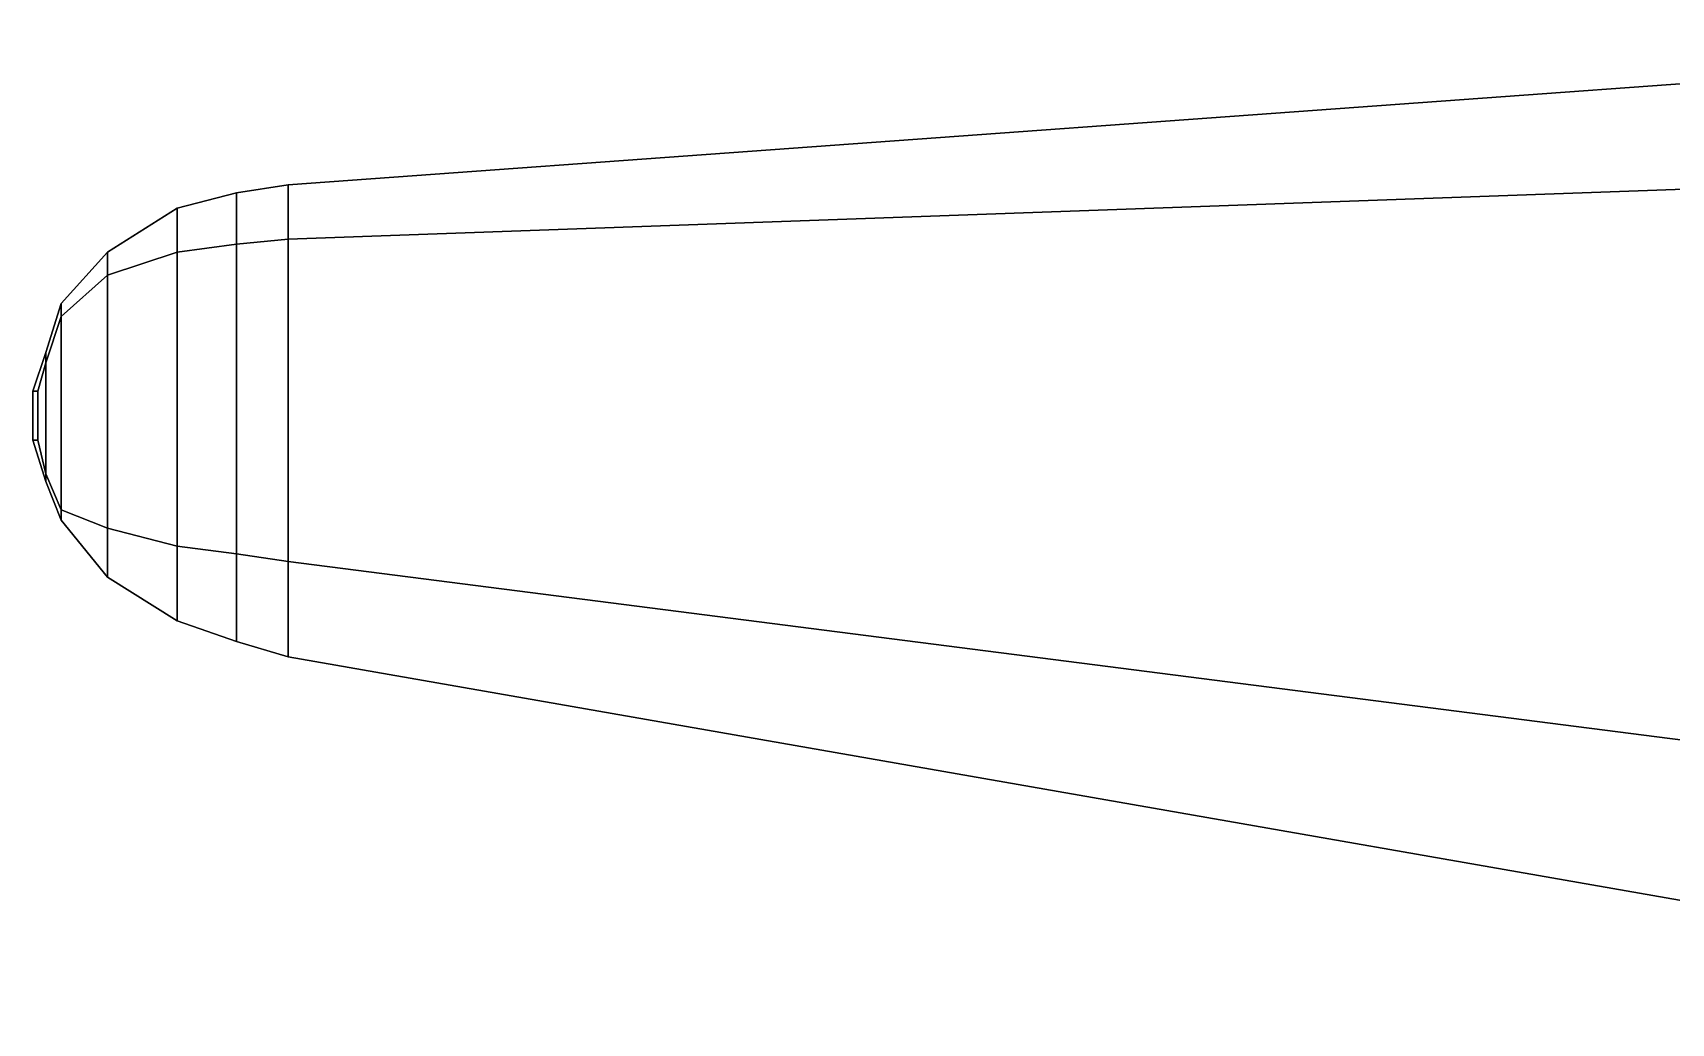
# Model space of a CAD drawing. Header units: millimetres. Extents: x -10.5 to 10.5, y -7.9 to 18.1.
# Drawn here: x -10.52 to -4.17, y 0.86 to 4.7 of the extents above; entities that cross this region are included whole.
import ezdxf

# ---------------------------------------------------------------- set-up
doc = ezdxf.new("R2010")
doc.units = ezdxf.units.MM
doc.layers.add('wing1', color=1, linetype='Continuous')

msp = doc.modelspace()

# ---------------------------------------------------------------- linework, layer by layer
at = {"layer": 'wing1'}
for points in [[(-1.41, 4.7, -0.38), (-9.53, 4.11, -0.09), (-9.53, 3.9, 0.04), (-1.41, 4.19, 0.06)], [(-1.41, 4.19, -0.77), (-9.53, 3.9, -0.21), (-9.53, 4.11, -0.09), (-1.41, 4.7, -0.38)], [(-9.53, 3.9, 0.04), (-9.53, 2.65, 0.04), (-1.41, 1.61, 0.06), (-1.41, 4.19, 0.06)], [(-1.41, 1.61, -0.77), (-9.53, 2.65, -0.21), (-9.53, 3.9, -0.21), (-1.41, 4.19, -0.77)], [(-9.73, 4.08, -0.08), (-9.96, 4.02, -0.08), (-9.96, 3.85, 0.02), (-9.73, 3.88, 0.03)], [(-9.73, 3.88, -0.19), (-9.96, 3.85, -0.18), (-9.96, 4.02, -0.08), (-9.73, 4.08, -0.08)], [(-9.53, 4.11, -0.09), (-9.73, 4.08, -0.08), (-9.73, 3.88, 0.03), (-9.53, 3.9, 0.04)], [(-9.53, 3.9, -0.21), (-9.73, 3.88, -0.19), (-9.73, 4.08, -0.08), (-9.53, 4.11, -0.09)], [(-9.96, 4.02, -0.08), (-10.23, 3.85, -0.07), (-10.23, 3.76, 0.01), (-9.96, 3.85, 0.02)], [(-9.96, 3.85, -0.18), (-10.23, 3.76, -0.15), (-10.23, 3.85, -0.07), (-9.96, 4.02, -0.08)], [(-9.96, 3.85, 0.02), (-9.96, 2.71, 0.02), (-9.73, 2.68, 0.03), (-9.73, 3.88, 0.03)], [(-9.73, 2.68, -0.19), (-9.96, 2.71, -0.18), (-9.96, 3.85, -0.18), (-9.73, 3.88, -0.19)], [(-9.73, 3.88, 0.03), (-9.73, 2.68, 0.03), (-9.53, 2.65, 0.04), (-9.53, 3.9, 0.04)], [(-9.53, 2.65, -0.21), (-9.73, 2.68, -0.19), (-9.73, 3.88, -0.19), (-9.53, 3.9, -0.21)], [(-10.23, 3.85, -0.07), (-10.41, 3.65, -0.04), (-10.41, 3.6), (-10.23, 3.76, 0.01)], [(-10.23, 3.76, -0.15), (-10.41, 3.6, -0.1), (-10.41, 3.65, -0.04), (-10.23, 3.85, -0.07)], [(-10.23, 3.76, 0.01), (-10.23, 2.78, 0.01), (-9.96, 2.71, 0.02), (-9.96, 3.85, 0.02)], [(-9.96, 2.71, -0.18), (-10.23, 2.78, -0.15), (-10.23, 3.76, -0.15), (-9.96, 3.85, -0.18)], [(-10.41, 3.6), (-10.41, 2.85), (-10.23, 2.78, 0.01), (-10.23, 3.76, 0.01)], [(-10.23, 2.78, -0.15), (-10.41, 2.85, -0.1), (-10.41, 3.6, -0.1), (-10.23, 3.76, -0.15)], [(-10.41, 3.65, -0.04), (-10.47, 3.46, -0.03), (-10.47, 3.42), (-10.41, 3.6)], [(-10.41, 3.6, -0.1), (-10.47, 3.42, -0.07), (-10.47, 3.46, -0.03), (-10.41, 3.65, -0.04)], [(-10.47, 3.42), (-10.47, 2.99), (-10.41, 2.85), (-10.41, 3.6)], [(-10.41, 2.85, -0.1), (-10.47, 2.99, -0.07), (-10.47, 3.42, -0.07), (-10.41, 3.6, -0.1)], [(-10.47, 3.46, -0.03), (-10.52, 3.31, -0.03), (-10.5, 3.31, -0.01), (-10.47, 3.42)], [(-10.47, 3.42, -0.07), (-10.5, 3.31, -0.05), (-10.52, 3.31, -0.03), (-10.47, 3.46, -0.03)], [(-10.5, 3.31, -0.01), (-10.5, 3.12, -0.01), (-10.47, 2.99), (-10.47, 3.42)], [(-10.47, 2.99, -0.07), (-10.5, 3.12, -0.05), (-10.5, 3.31, -0.05), (-10.47, 3.42, -0.07)], [(-10.52, 3.31, -0.03), (-10.52, 3.12, -0.03), (-10.5, 3.12, -0.01), (-10.5, 3.31, -0.01)], [(-10.5, 3.31, -0.05), (-10.5, 3.12, -0.05), (-10.52, 3.12, -0.03), (-10.52, 3.31, -0.03)], [(-10.47, 2.99), (-10.5, 3.12, -0.01), (-10.52, 3.12, -0.03), (-10.47, 2.96, -0.03)], [(-10.47, 2.96, -0.03), (-10.52, 3.12, -0.03), (-10.5, 3.12, -0.05), (-10.47, 2.99, -0.07)], [(-10.41, 2.85), (-10.47, 2.99), (-10.47, 2.96, -0.03), (-10.41, 2.81, -0.04)], [(-10.41, 2.81, -0.04), (-10.47, 2.96, -0.03), (-10.47, 2.99, -0.07), (-10.41, 2.85, -0.1)], [(-10.23, 2.78, 0.01), (-10.41, 2.85), (-10.41, 2.81, -0.04), (-10.23, 2.59, -0.07)], [(-10.23, 2.59, -0.07), (-10.41, 2.81, -0.04), (-10.41, 2.85, -0.1), (-10.23, 2.78, -0.15)], [(-9.96, 2.71, 0.02), (-10.23, 2.78, 0.01), (-10.23, 2.59, -0.07), (-9.96, 2.42, -0.08)], [(-9.96, 2.42, -0.08), (-10.23, 2.59, -0.07), (-10.23, 2.78, -0.15), (-9.96, 2.71, -0.18)], [(-9.73, 2.68, 0.03), (-9.96, 2.71, 0.02), (-9.96, 2.42, -0.08), (-9.73, 2.34, -0.08)], [(-9.73, 2.34, -0.08), (-9.96, 2.42, -0.08), (-9.96, 2.71, -0.18), (-9.73, 2.68, -0.19)], [(-9.53, 2.65, 0.04), (-9.73, 2.68, 0.03), (-9.73, 2.34, -0.08), (-9.53, 2.28, -0.09)], [(-9.53, 2.28, -0.09), (-9.73, 2.34, -0.08), (-9.73, 2.68, -0.19), (-9.53, 2.65, -0.21)], [(-1.41, 1.61, 0.06), (-9.53, 2.65, 0.04), (-9.53, 2.28, -0.09), (-1.41, 0.86, -0.38)], [(-1.41, 0.86, -0.38), (-9.53, 2.28, -0.09), (-9.53, 2.65, -0.21), (-1.41, 1.61, -0.77)]]:
    msp.add_3dface(points, dxfattribs=at)

doc.saveas('drawing.dxf')
